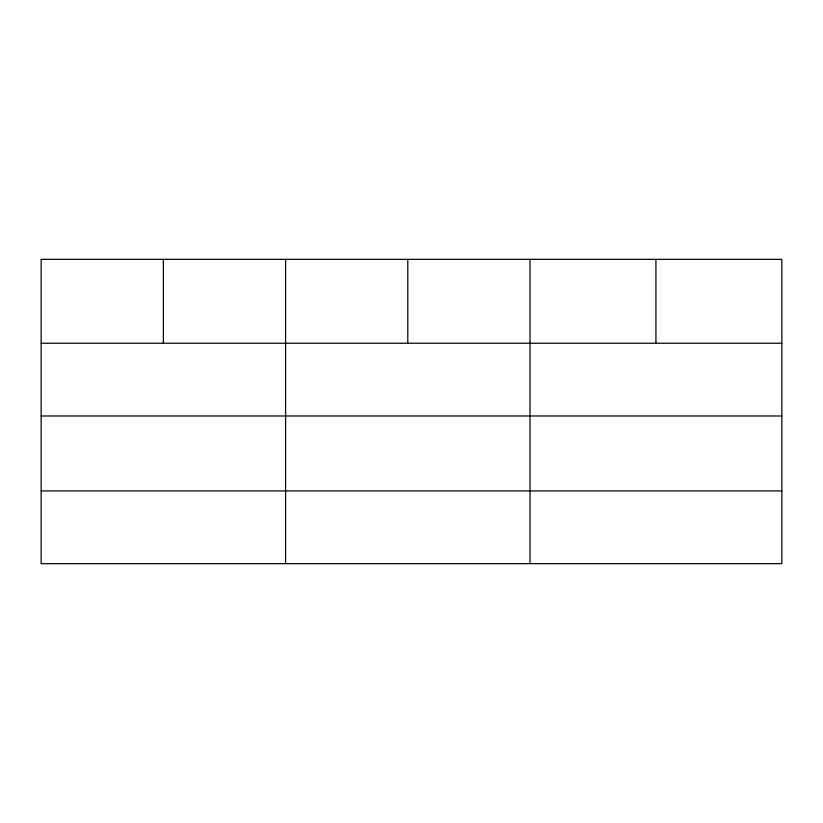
<?xml version="1.0" encoding="UTF-8"?>
<svg xmlns="http://www.w3.org/2000/svg" width="823" height="823" viewBox="0 0 823 823"><rect width="100%" height="100%" fill="white"/><g stroke="black" fill="none" stroke-linecap="round" stroke-linejoin="round"><path stroke-width="1.23" d="M781.85 415.985L781.85 259.338L41.15 259.338L41.15 563.662L781.85 563.662L781.85 415.985L41.15 415.985M41.15 343.242L781.85 343.242M41.15 490.92L781.85 490.92M655.931 259.338L655.931 343.242M530.012 259.338L530.012 563.662M407.796 259.338L407.796 343.242M285.581 259.338L285.581 563.662M163.366 259.338L163.366 343.242"/></g></svg>
